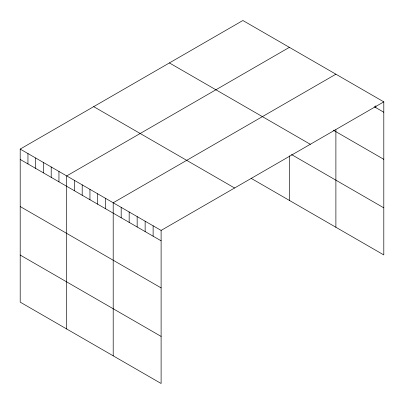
<?xml version="1.0" encoding="UTF-8"?>
<svg xmlns="http://www.w3.org/2000/svg" width="404" height="404" viewBox="0 0 404 404"><rect width="100%" height="100%" fill="white"/><g stroke="black" fill="none" stroke-linecap="round" stroke-linejoin="round"><path stroke-width="0.61" d="M383.8 101.858L161.11 230.426L161.11 383.492L20.2 302.142L20.2 149.076L242.89 20.508L383.8 101.858L383.8 254.924L251.157 178.346M289.39 47.354L66.7 175.922L66.7 328.987M335.891 74.2L113.201 202.768L113.201 355.833M374.22 106.707L383.8 112.241M333.305 130.174L383.8 159.328M169.402 62.933L310.312 144.289M291.456 154.525L383.8 207.838M93.688 106.646L234.598 188.001M20.2 149.076L161.11 230.426M20.2 159.454L161.11 240.809M20.2 206.54L161.11 287.895M20.2 255.055L161.11 336.406M375.816 105.797L375.816 107.631M335.891 129.78L335.891 227.265M289.39 155.843L289.39 200.419M153.126 225.821L153.126 236.199M145.142 221.21L145.142 231.588M137.158 216.6L137.158 226.977M129.169 211.989L129.169 222.367M121.185 207.378L121.185 217.756M105.449 198.293L105.449 208.671M97.702 193.819L97.702 204.197M89.951 189.345L89.951 199.722M82.199 184.87L82.199 195.248M74.452 180.396L74.452 190.774M58.949 171.447L58.949 181.825M51.202 166.973L51.202 177.351M43.45 162.499L43.45 172.877M35.698 158.025L35.698 168.402M27.952 153.55L27.952 163.928"/></g></svg>
